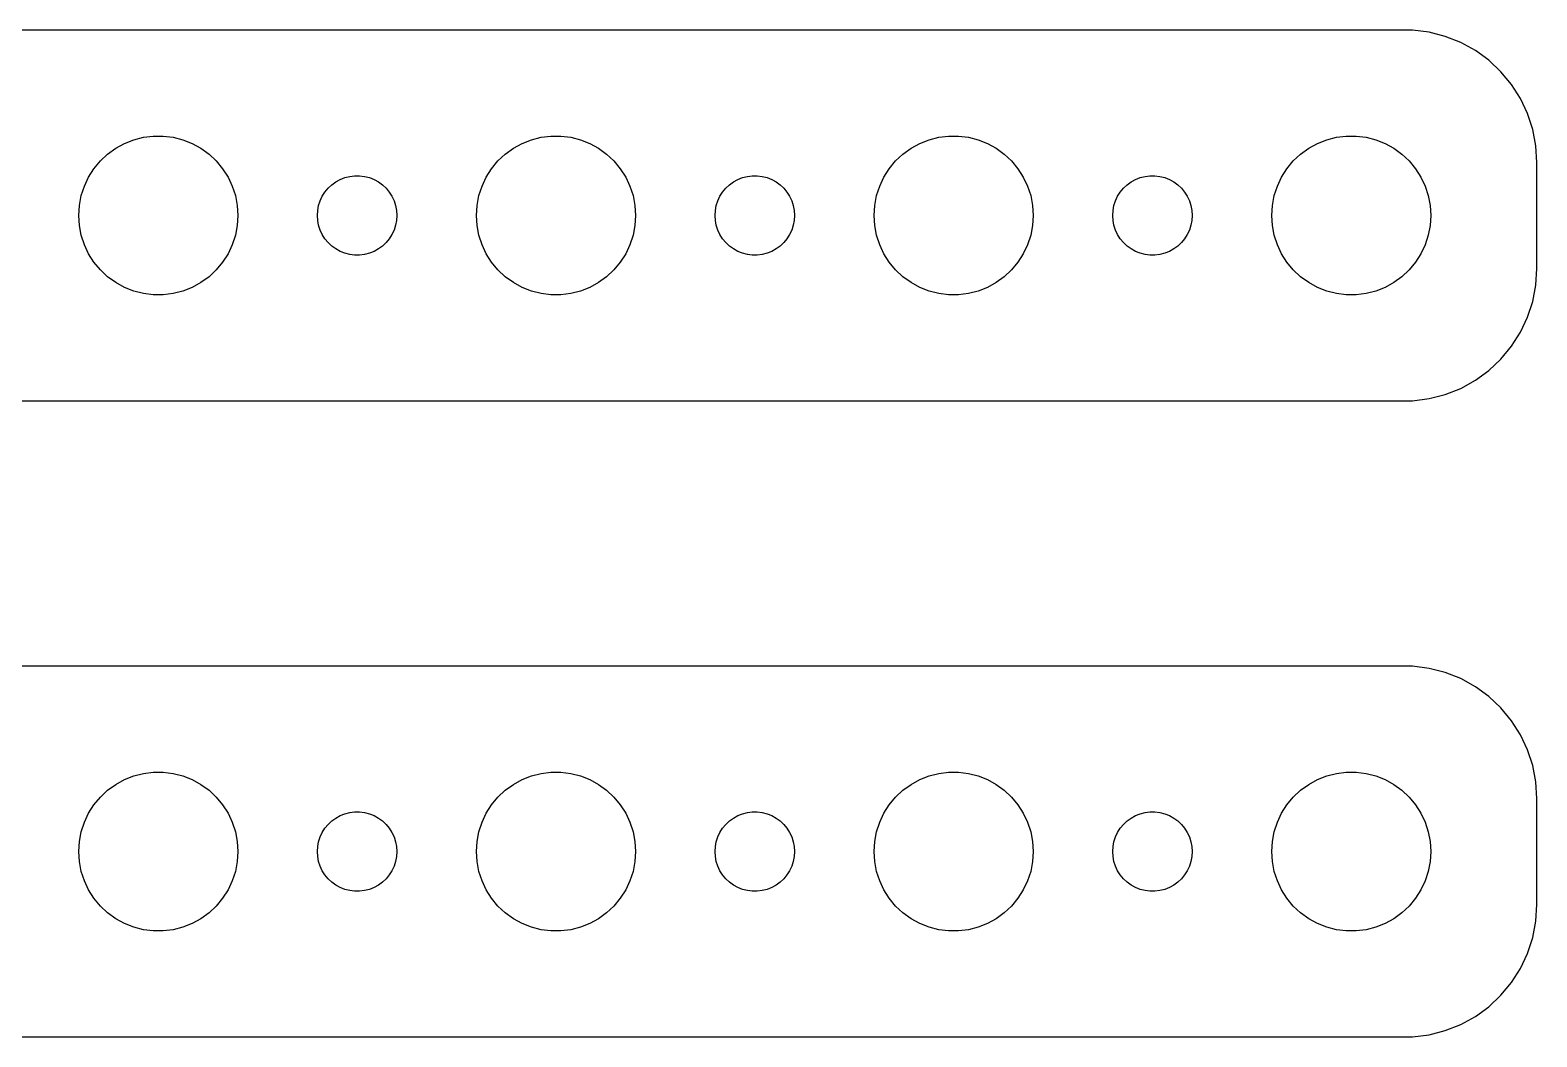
# Model space of a CAD drawing. Header units: metres. Extents: x -232 to 232, y 41 to 79.
# Drawn here: x 175.2 to 232, y 41 to 79 of the extents above; entities that cross this region are included whole.
import ezdxf

# ---------------------------------------------------------------- set-up
doc = ezdxf.new("R2010")
doc.units = ezdxf.units.M

msp = doc.modelspace()

# ---------------------------------------------------------------- linework, layer by layer
for p, q in [((227.314, 78.9901), (-227.314, 78.9901)), ((227.937, 78.9114), (227.314, 78.9901)), ((228.545, 78.7553), (227.937, 78.9114)), ((229.129, 78.5241), (228.545, 78.7553)), ((229.679, 78.2216), (229.129, 78.5241)), ((230.187, 77.8526), (229.679, 78.2216)), ((230.645, 77.4227), (230.187, 77.8526)), ((231.045, 76.9389), (230.645, 77.4227)), ((231.382, 76.4088), (231.045, 76.9389)), ((231.649, 75.8406), (231.382, 76.4088)), ((231.843, 75.2434), (231.649, 75.8406)), ((231.961, 74.6267), (231.843, 75.2434)), ((178.088, 74.3115), (178.393, 74.533)), ((178.393, 74.533), (178.723, 74.7145)), ((178.723, 74.7145), (179.073, 74.8532)), ((179.073, 74.8532), (179.438, 74.9469)), ((179.438, 74.9469), (179.812, 74.9941)), ((179.812, 74.9941), (180.188, 74.9941)), ((180.188, 74.9941), (180.562, 74.9469)), ((180.562, 74.9469), (180.927, 74.8532)), ((180.927, 74.8532), (181.277, 74.7145)), ((181.277, 74.7145), (181.607, 74.533)), ((181.607, 74.533), (181.912, 74.3115)), ((193.088, 74.3115), (193.393, 74.533)), ((193.393, 74.533), (193.723, 74.7145)), ((193.723, 74.7145), (194.073, 74.8532)), ((194.073, 74.8532), (194.438, 74.9469)), ((194.438, 74.9469), (194.812, 74.9941)), ((194.812, 74.9941), (195.188, 74.9941)), ((195.188, 74.9941), (195.562, 74.9469)), ((195.562, 74.9469), (195.927, 74.8532)), ((195.927, 74.8532), (196.277, 74.7145)), ((196.277, 74.7145), (196.607, 74.533)), ((196.607, 74.533), (196.912, 74.3115)), ((208.088, 74.3115), (208.393, 74.533)), ((208.393, 74.533), (208.723, 74.7145)), ((208.723, 74.7145), (209.073, 74.8532)), ((209.073, 74.8532), (209.438, 74.9469)), ((209.438, 74.9469), (209.812, 74.9941)), ((209.812, 74.9941), (210.188, 74.9941)), ((210.188, 74.9941), (210.562, 74.9469)), ((210.562, 74.9469), (210.927, 74.8532)), ((210.927, 74.8532), (211.277, 74.7145)), ((211.277, 74.7145), (211.607, 74.533)), ((211.607, 74.533), (211.912, 74.3115)), ((223.088, 74.3115), (223.393, 74.533)), ((223.393, 74.533), (223.723, 74.7145)), ((223.723, 74.7145), (224.073, 74.8532)), ((224.073, 74.8532), (224.438, 74.9469)), ((224.438, 74.9469), (224.812, 74.9941)), ((224.812, 74.9941), (225.188, 74.9941)), ((225.188, 74.9941), (225.562, 74.9469)), ((225.562, 74.9469), (225.927, 74.8532)), ((225.927, 74.8532), (226.277, 74.7145)), ((226.277, 74.7145), (226.607, 74.533)), ((226.607, 74.533), (226.912, 74.3115)), ((232, 74), (231.961, 74.6267)), ((177.573, 73.7634), (177.813, 74.0536)), ((177.813, 74.0536), (178.088, 74.3115)), ((181.912, 74.3115), (182.187, 74.0536)), ((182.187, 74.0536), (182.427, 73.7634)), ((192.573, 73.7634), (192.813, 74.0536)), ((192.813, 74.0536), (193.088, 74.3115)), ((196.912, 74.3115), (197.187, 74.0536)), ((197.187, 74.0536), (197.427, 73.7634)), ((207.573, 73.7634), (207.813, 74.0536)), ((207.813, 74.0536), (208.088, 74.3115)), ((211.912, 74.3115), (212.187, 74.0536)), ((212.187, 74.0536), (212.427, 73.7634)), ((222.573, 73.7634), (222.813, 74.0536)), ((222.813, 74.0536), (223.088, 74.3115)), ((226.912, 74.3115), (227.187, 74.0536)), ((227.187, 74.0536), (227.427, 73.7634)), ((232, 70), (232, 74)), ((177.211, 73.1044), (177.371, 73.4453)), ((177.371, 73.4453), (177.573, 73.7634)), ((182.427, 73.7634), (182.629, 73.4453)), ((182.629, 73.4453), (182.789, 73.1044)), ((186.696, 73.2665), (186.861, 73.3572)), ((186.861, 73.3572), (187.036, 73.4266)), ((187.036, 73.4266), (187.219, 73.4734)), ((187.219, 73.4734), (187.406, 73.497)), ((187.406, 73.497), (187.594, 73.497)), ((187.594, 73.497), (187.781, 73.4734)), ((187.781, 73.4734), (187.964, 73.4266)), ((187.964, 73.4266), (188.139, 73.3572)), ((188.139, 73.3572), (188.304, 73.2665)), ((192.211, 73.1044), (192.371, 73.4453)), ((192.371, 73.4453), (192.573, 73.7634)), ((197.427, 73.7634), (197.629, 73.4453)), ((197.629, 73.4453), (197.789, 73.1044)), ((201.696, 73.2665), (201.861, 73.3572)), ((201.861, 73.3572), (202.036, 73.4266)), ((202.036, 73.4266), (202.219, 73.4734)), ((202.219, 73.4734), (202.406, 73.497)), ((202.406, 73.497), (202.594, 73.497)), ((202.594, 73.497), (202.781, 73.4734)), ((202.781, 73.4734), (202.964, 73.4266)), ((202.964, 73.4266), (203.139, 73.3572)), ((203.139, 73.3572), (203.304, 73.2665)), ((207.211, 73.1044), (207.371, 73.4453)), ((207.371, 73.4453), (207.573, 73.7634)), ((212.427, 73.7634), (212.629, 73.4453)), ((212.629, 73.4453), (212.789, 73.1044)), ((216.696, 73.2665), (216.861, 73.3572)), ((216.861, 73.3572), (217.036, 73.4266)), ((217.036, 73.4266), (217.219, 73.4734)), ((217.219, 73.4734), (217.406, 73.497)), ((217.406, 73.497), (217.594, 73.497)), ((217.594, 73.497), (217.781, 73.4734)), ((217.781, 73.4734), (217.964, 73.4266)), ((217.964, 73.4266), (218.139, 73.3572)), ((218.139, 73.3572), (218.304, 73.2665)), ((222.211, 73.1044), (222.371, 73.4453)), ((222.371, 73.4453), (222.573, 73.7634)), ((227.427, 73.7634), (227.629, 73.4453)), ((227.629, 73.4453), (227.789, 73.1044)), ((177.094, 72.7461), (177.211, 73.1044)), ((182.789, 73.1044), (182.906, 72.7461)), ((186.186, 72.7226), (186.286, 72.8817)), ((186.286, 72.8817), (186.407, 73.0268)), ((186.407, 73.0268), (186.544, 73.1558)), ((186.544, 73.1558), (186.696, 73.2665)), ((188.304, 73.2665), (188.456, 73.1558)), ((188.456, 73.1558), (188.593, 73.0268)), ((188.593, 73.0268), (188.714, 72.8817)), ((188.714, 72.8817), (188.814, 72.7226)), ((192.094, 72.7461), (192.211, 73.1044)), ((197.789, 73.1044), (197.906, 72.7461)), ((201.186, 72.7226), (201.286, 72.8817)), ((201.286, 72.8817), (201.407, 73.0268)), ((201.407, 73.0268), (201.544, 73.1558)), ((201.544, 73.1558), (201.696, 73.2665)), ((203.304, 73.2665), (203.456, 73.1558)), ((203.456, 73.1558), (203.593, 73.0268)), ((203.593, 73.0268), (203.714, 72.8817)), ((203.714, 72.8817), (203.814, 72.7226)), ((207.094, 72.7461), (207.211, 73.1044)), ((212.789, 73.1044), (212.906, 72.7461)), ((216.186, 72.7226), (216.286, 72.8817)), ((216.286, 72.8817), (216.407, 73.0268)), ((216.407, 73.0268), (216.544, 73.1558)), ((216.544, 73.1558), (216.696, 73.2665)), ((218.304, 73.2665), (218.456, 73.1558)), ((218.456, 73.1558), (218.593, 73.0268)), ((218.593, 73.0268), (218.714, 72.8817)), ((218.714, 72.8817), (218.814, 72.7226)), ((222.094, 72.7461), (222.211, 73.1044)), ((227.789, 73.1044), (227.906, 72.7461)), ((177, 72), (177.024, 72.376)), ((177.024, 72.376), (177.094, 72.7461)), ((182.906, 72.7461), (182.976, 72.376)), ((182.976, 72.376), (183, 72)), ((186, 72), (186.012, 72.188)), ((186.012, 72.188), (186.047, 72.373)), ((186.047, 72.373), (186.105, 72.5522)), ((186.105, 72.5522), (186.186, 72.7226)), ((188.814, 72.7226), (188.895, 72.5522)), ((188.895, 72.5522), (188.953, 72.373)), ((188.953, 72.373), (188.988, 72.188)), ((188.988, 72.188), (189, 72)), ((192, 72), (192.024, 72.376)), ((192.024, 72.376), (192.094, 72.7461)), ((197.906, 72.7461), (197.976, 72.376)), ((197.976, 72.376), (198, 72)), ((201, 72), (201.012, 72.188)), ((201.012, 72.188), (201.047, 72.373)), ((201.047, 72.373), (201.105, 72.5522)), ((201.105, 72.5522), (201.186, 72.7226)), ((203.814, 72.7226), (203.895, 72.5522)), ((203.895, 72.5522), (203.953, 72.373)), ((203.953, 72.373), (203.988, 72.188)), ((203.988, 72.188), (204, 72)), ((207, 72), (207.024, 72.376)), ((207.024, 72.376), (207.094, 72.7461)), ((212.906, 72.7461), (212.976, 72.376)), ((212.976, 72.376), (213, 72)), ((216, 72), (216.012, 72.188)), ((216.012, 72.188), (216.047, 72.373)), ((216.047, 72.373), (216.105, 72.5522)), ((216.105, 72.5522), (216.186, 72.7226)), ((218.814, 72.7226), (218.895, 72.5522)), ((218.895, 72.5522), (218.953, 72.373)), ((218.953, 72.373), (218.988, 72.188)), ((218.988, 72.188), (219, 72)), ((222, 72), (222.024, 72.376)), ((222.024, 72.376), (222.094, 72.7461)), ((227.906, 72.7461), (227.976, 72.376)), ((227.976, 72.376), (228, 72)), ((177.024, 71.624), (177, 72)), ((177.094, 71.2539), (177.024, 71.624)), ((182.976, 71.624), (182.906, 71.2539)), ((183, 72), (182.976, 71.624)), ((186.012, 71.812), (186, 72)), ((186.047, 71.627), (186.012, 71.812)), ((186.105, 71.4478), (186.047, 71.627)), ((188.953, 71.627), (188.895, 71.4478)), ((188.988, 71.812), (188.953, 71.627)), ((189, 72), (188.988, 71.812)), ((192.024, 71.624), (192, 72)), ((192.094, 71.2539), (192.024, 71.624)), ((197.976, 71.624), (197.906, 71.2539)), ((198, 72), (197.976, 71.624)), ((201.012, 71.812), (201, 72)), ((201.047, 71.627), (201.012, 71.812)), ((201.105, 71.4478), (201.047, 71.627)), ((203.953, 71.627), (203.895, 71.4478)), ((203.988, 71.812), (203.953, 71.627)), ((204, 72), (203.988, 71.812)), ((207.024, 71.624), (207, 72)), ((207.094, 71.2539), (207.024, 71.624)), ((212.976, 71.624), (212.906, 71.2539)), ((213, 72), (212.976, 71.624)), ((216.012, 71.812), (216, 72)), ((216.047, 71.627), (216.012, 71.812)), ((216.105, 71.4478), (216.047, 71.627)), ((218.953, 71.627), (218.895, 71.4478)), ((218.988, 71.812), (218.953, 71.627)), ((219, 72), (218.988, 71.812)), ((222.024, 71.624), (222, 72)), ((222.094, 71.2539), (222.024, 71.624)), ((227.976, 71.624), (227.906, 71.2539)), ((228, 72), (227.976, 71.624)), ((177.211, 70.8956), (177.094, 71.2539)), ((182.906, 71.2539), (182.789, 70.8956)), ((186.186, 71.2774), (186.105, 71.4478)), ((186.286, 71.1183), (186.186, 71.2774)), ((186.407, 70.9732), (186.286, 71.1183)), ((188.714, 71.1183), (188.593, 70.9732)), ((188.814, 71.2774), (188.714, 71.1183)), ((188.895, 71.4478), (188.814, 71.2774)), ((192.211, 70.8956), (192.094, 71.2539)), ((197.906, 71.2539), (197.789, 70.8956)), ((201.186, 71.2774), (201.105, 71.4478)), ((201.286, 71.1183), (201.186, 71.2774)), ((201.407, 70.9732), (201.286, 71.1183)), ((203.714, 71.1183), (203.593, 70.9732)), ((203.814, 71.2774), (203.714, 71.1183)), ((203.895, 71.4478), (203.814, 71.2774)), ((207.211, 70.8956), (207.094, 71.2539)), ((212.906, 71.2539), (212.789, 70.8956)), ((216.186, 71.2774), (216.105, 71.4478)), ((216.286, 71.1183), (216.186, 71.2774)), ((216.407, 70.9732), (216.286, 71.1183)), ((218.714, 71.1183), (218.593, 70.9732)), ((218.814, 71.2774), (218.714, 71.1183)), ((218.895, 71.4478), (218.814, 71.2774)), ((222.211, 70.8956), (222.094, 71.2539)), ((227.906, 71.2539), (227.789, 70.8956)), ((177.371, 70.5547), (177.211, 70.8956)), ((177.573, 70.2366), (177.371, 70.5547)), ((182.629, 70.5547), (182.427, 70.2366)), ((182.789, 70.8956), (182.629, 70.5547)), ((186.544, 70.8442), (186.407, 70.9732)), ((186.696, 70.7335), (186.544, 70.8442)), ((186.861, 70.6428), (186.696, 70.7335)), ((187.036, 70.5734), (186.861, 70.6428)), ((187.219, 70.5266), (187.036, 70.5734)), ((187.406, 70.503), (187.219, 70.5266)), ((187.594, 70.503), (187.406, 70.503)), ((187.781, 70.5266), (187.594, 70.503)), ((187.964, 70.5734), (187.781, 70.5266)), ((188.139, 70.6428), (187.964, 70.5734)), ((188.304, 70.7335), (188.139, 70.6428)), ((188.456, 70.8442), (188.304, 70.7335)), ((188.593, 70.9732), (188.456, 70.8442)), ((192.371, 70.5547), (192.211, 70.8956)), ((192.573, 70.2366), (192.371, 70.5547)), ((197.629, 70.5547), (197.427, 70.2366)), ((197.789, 70.8956), (197.629, 70.5547)), ((201.544, 70.8442), (201.407, 70.9732)), ((201.696, 70.7335), (201.544, 70.8442)), ((201.861, 70.6428), (201.696, 70.7335)), ((202.036, 70.5734), (201.861, 70.6428)), ((202.219, 70.5266), (202.036, 70.5734)), ((202.406, 70.503), (202.219, 70.5266)), ((202.594, 70.503), (202.406, 70.503)), ((202.781, 70.5266), (202.594, 70.503)), ((202.964, 70.5734), (202.781, 70.5266)), ((203.139, 70.6428), (202.964, 70.5734)), ((203.304, 70.7335), (203.139, 70.6428)), ((203.456, 70.8442), (203.304, 70.7335)), ((203.593, 70.9732), (203.456, 70.8442)), ((207.371, 70.5547), (207.211, 70.8956)), ((207.573, 70.2366), (207.371, 70.5547)), ((212.629, 70.5547), (212.427, 70.2366)), ((212.789, 70.8956), (212.629, 70.5547)), ((216.544, 70.8442), (216.407, 70.9732)), ((216.696, 70.7335), (216.544, 70.8442)), ((216.861, 70.6428), (216.696, 70.7335)), ((217.036, 70.5734), (216.861, 70.6428)), ((217.219, 70.5266), (217.036, 70.5734)), ((217.406, 70.503), (217.219, 70.5266)), ((217.594, 70.503), (217.406, 70.503)), ((217.781, 70.5266), (217.594, 70.503)), ((217.964, 70.5734), (217.781, 70.5266)), ((218.139, 70.6428), (217.964, 70.5734)), ((218.304, 70.7335), (218.139, 70.6428)), ((218.456, 70.8442), (218.304, 70.7335)), ((218.593, 70.9732), (218.456, 70.8442)), ((222.371, 70.5547), (222.211, 70.8956)), ((222.573, 70.2366), (222.371, 70.5547)), ((227.629, 70.5547), (227.427, 70.2366)), ((227.789, 70.8956), (227.629, 70.5547)), ((177.813, 69.9464), (177.573, 70.2366)), ((178.088, 69.6885), (177.813, 69.9464)), ((182.187, 69.9464), (181.912, 69.6885)), ((182.427, 70.2366), (182.187, 69.9464)), ((192.813, 69.9464), (192.573, 70.2366)), ((193.088, 69.6885), (192.813, 69.9464)), ((197.187, 69.9464), (196.912, 69.6885)), ((197.427, 70.2366), (197.187, 69.9464)), ((207.813, 69.9464), (207.573, 70.2366)), ((208.088, 69.6885), (207.813, 69.9464)), ((212.187, 69.9464), (211.912, 69.6885)), ((212.427, 70.2366), (212.187, 69.9464)), ((222.813, 69.9464), (222.573, 70.2366)), ((223.088, 69.6885), (222.813, 69.9464)), ((227.187, 69.9464), (226.912, 69.6885)), ((227.427, 70.2366), (227.187, 69.9464)), ((231.961, 69.3733), (232, 70)), ((178.393, 69.467), (178.088, 69.6885)), ((178.723, 69.2855), (178.393, 69.467)), ((181.607, 69.467), (181.277, 69.2855)), ((181.912, 69.6885), (181.607, 69.467)), ((193.393, 69.467), (193.088, 69.6885)), ((193.723, 69.2855), (193.393, 69.467)), ((196.607, 69.467), (196.277, 69.2855)), ((196.912, 69.6885), (196.607, 69.467)), ((208.393, 69.467), (208.088, 69.6885)), ((208.723, 69.2855), (208.393, 69.467)), ((211.607, 69.467), (211.277, 69.2855)), ((211.912, 69.6885), (211.607, 69.467)), ((223.393, 69.467), (223.088, 69.6885)), ((223.723, 69.2855), (223.393, 69.467)), ((226.607, 69.467), (226.277, 69.2855)), ((226.912, 69.6885), (226.607, 69.467)), ((231.843, 68.7566), (231.961, 69.3733)), ((179.073, 69.1468), (178.723, 69.2855)), ((179.438, 69.0531), (179.073, 69.1468)), ((179.812, 69.0059), (179.438, 69.0531)), ((180.188, 69.0059), (179.812, 69.0059)), ((180.562, 69.0531), (180.188, 69.0059)), ((180.927, 69.1468), (180.562, 69.0531)), ((181.277, 69.2855), (180.927, 69.1468)), ((194.073, 69.1468), (193.723, 69.2855)), ((194.438, 69.0531), (194.073, 69.1468)), ((194.812, 69.0059), (194.438, 69.0531)), ((195.188, 69.0059), (194.812, 69.0059)), ((195.562, 69.0531), (195.188, 69.0059)), ((195.927, 69.1468), (195.562, 69.0531)), ((196.277, 69.2855), (195.927, 69.1468)), ((209.073, 69.1468), (208.723, 69.2855)), ((209.438, 69.0531), (209.073, 69.1468)), ((209.812, 69.0059), (209.438, 69.0531)), ((210.188, 69.0059), (209.812, 69.0059)), ((210.562, 69.0531), (210.188, 69.0059)), ((210.927, 69.1468), (210.562, 69.0531)), ((211.277, 69.2855), (210.927, 69.1468)), ((224.073, 69.1468), (223.723, 69.2855)), ((224.438, 69.0531), (224.073, 69.1468)), ((224.812, 69.0059), (224.438, 69.0531)), ((225.188, 69.0059), (224.812, 69.0059)), ((225.562, 69.0531), (225.188, 69.0059)), ((225.927, 69.1468), (225.562, 69.0531)), ((226.277, 69.2855), (225.927, 69.1468)), ((231.649, 68.1594), (231.843, 68.7566)), ((231.382, 67.5912), (231.649, 68.1594)), ((231.045, 67.0611), (231.382, 67.5912)), ((230.187, 66.1474), (230.645, 66.5773)), ((230.645, 66.5773), (231.045, 67.0611)), ((229.679, 65.7784), (230.187, 66.1474)), ((228.545, 65.2447), (229.129, 65.4759)), ((229.129, 65.4759), (229.679, 65.7784)), ((-227.314, 65.0099), (227.314, 65.0099)), ((227.314, 65.0099), (227.937, 65.0886)), ((227.937, 65.0886), (228.545, 65.2447)), ((227.314, 54.9901), (-227.314, 54.9901)), ((227.937, 54.9114), (227.314, 54.9901)), ((228.545, 54.7553), (227.937, 54.9114)), ((229.129, 54.5241), (228.545, 54.7553)), ((229.679, 54.2216), (229.129, 54.5241)), ((230.187, 53.8526), (229.679, 54.2216)), ((230.645, 53.4227), (230.187, 53.8526)), ((231.045, 52.9389), (230.645, 53.4227)), ((231.382, 52.4088), (231.045, 52.9389)), ((231.649, 51.8406), (231.382, 52.4088)), ((231.843, 51.2434), (231.649, 51.8406)), ((231.961, 50.6267), (231.843, 51.2434)), ((178.393, 50.533), (178.723, 50.7145)), ((178.723, 50.7145), (179.073, 50.8532)), ((179.073, 50.8532), (179.438, 50.9469)), ((179.438, 50.9469), (179.812, 50.9941)), ((179.812, 50.9941), (180.188, 50.9941)), ((180.188, 50.9941), (180.562, 50.9469)), ((180.562, 50.9469), (180.927, 50.8532)), ((180.927, 50.8532), (181.277, 50.7145)), ((181.277, 50.7145), (181.607, 50.533)), ((193.393, 50.533), (193.723, 50.7145)), ((193.723, 50.7145), (194.073, 50.8532)), ((194.073, 50.8532), (194.438, 50.9469)), ((194.438, 50.9469), (194.812, 50.9941)), ((194.812, 50.9941), (195.188, 50.9941)), ((195.188, 50.9941), (195.562, 50.9469)), ((195.562, 50.9469), (195.927, 50.8532)), ((195.927, 50.8532), (196.277, 50.7145)), ((196.277, 50.7145), (196.607, 50.533)), ((208.393, 50.533), (208.723, 50.7145)), ((208.723, 50.7145), (209.073, 50.8532)), ((209.073, 50.8532), (209.438, 50.9469)), ((209.438, 50.9469), (209.812, 50.9941)), ((209.812, 50.9941), (210.188, 50.9941)), ((210.188, 50.9941), (210.562, 50.9469)), ((210.562, 50.9469), (210.927, 50.8532)), ((210.927, 50.8532), (211.277, 50.7145)), ((211.277, 50.7145), (211.607, 50.533)), ((223.393, 50.533), (223.723, 50.7145)), ((223.723, 50.7145), (224.073, 50.8532)), ((224.073, 50.8532), (224.438, 50.9469)), ((224.438, 50.9469), (224.812, 50.9941)), ((224.812, 50.9941), (225.188, 50.9941)), ((225.188, 50.9941), (225.562, 50.9469)), ((225.562, 50.9469), (225.927, 50.8532)), ((225.927, 50.8532), (226.277, 50.7145)), ((226.277, 50.7145), (226.607, 50.533)), ((232, 50), (231.961, 50.6267)), ((177.573, 49.7634), (177.813, 50.0536)), ((177.813, 50.0536), (178.088, 50.3115)), ((178.088, 50.3115), (178.393, 50.533)), ((181.607, 50.533), (181.912, 50.3115)), ((181.912, 50.3115), (182.187, 50.0536)), ((182.187, 50.0536), (182.427, 49.7634)), ((192.573, 49.7634), (192.813, 50.0536)), ((192.813, 50.0536), (193.088, 50.3115)), ((193.088, 50.3115), (193.393, 50.533)), ((196.607, 50.533), (196.912, 50.3115)), ((196.912, 50.3115), (197.187, 50.0536)), ((197.187, 50.0536), (197.427, 49.7634)), ((207.573, 49.7634), (207.813, 50.0536)), ((207.813, 50.0536), (208.088, 50.3115)), ((208.088, 50.3115), (208.393, 50.533)), ((211.607, 50.533), (211.912, 50.3115)), ((211.912, 50.3115), (212.187, 50.0536)), ((212.187, 50.0536), (212.427, 49.7634)), ((222.573, 49.7634), (222.813, 50.0536)), ((222.813, 50.0536), (223.088, 50.3115)), ((223.088, 50.3115), (223.393, 50.533)), ((226.607, 50.533), (226.912, 50.3115)), ((226.912, 50.3115), (227.187, 50.0536)), ((227.187, 50.0536), (227.427, 49.7634)), ((177.371, 49.4453), (177.573, 49.7634)), ((182.427, 49.7634), (182.629, 49.4453)), ((187.036, 49.4266), (187.219, 49.4734)), ((187.219, 49.4734), (187.406, 49.497)), ((187.406, 49.497), (187.594, 49.497)), ((187.594, 49.497), (187.781, 49.4734)), ((187.781, 49.4734), (187.964, 49.4266)), ((192.371, 49.4453), (192.573, 49.7634)), ((197.427, 49.7634), (197.629, 49.4453)), ((202.036, 49.4266), (202.219, 49.4734)), ((202.219, 49.4734), (202.406, 49.497)), ((202.406, 49.497), (202.594, 49.497)), ((202.594, 49.497), (202.781, 49.4734)), ((202.781, 49.4734), (202.964, 49.4266)), ((207.371, 49.4453), (207.573, 49.7634)), ((212.427, 49.7634), (212.629, 49.4453)), ((217.036, 49.4266), (217.219, 49.4734)), ((217.219, 49.4734), (217.406, 49.497)), ((217.406, 49.497), (217.594, 49.497)), ((217.594, 49.497), (217.781, 49.4734)), ((217.781, 49.4734), (217.964, 49.4266)), ((222.371, 49.4453), (222.573, 49.7634)), ((227.427, 49.7634), (227.629, 49.4453)), ((232, 46), (232, 50)), ((177.094, 48.7461), (177.211, 49.1044)), ((177.211, 49.1044), (177.371, 49.4453)), ((182.629, 49.4453), (182.789, 49.1044)), ((182.789, 49.1044), (182.906, 48.7461)), ((186.186, 48.7226), (186.286, 48.8817)), ((186.286, 48.8817), (186.407, 49.0268)), ((186.407, 49.0268), (186.544, 49.1558)), ((186.544, 49.1558), (186.696, 49.2665)), ((186.696, 49.2665), (186.861, 49.3572)), ((186.861, 49.3572), (187.036, 49.4266)), ((187.964, 49.4266), (188.139, 49.3572)), ((188.139, 49.3572), (188.304, 49.2665)), ((188.304, 49.2665), (188.456, 49.1558)), ((188.456, 49.1558), (188.593, 49.0268)), ((188.593, 49.0268), (188.714, 48.8817)), ((188.714, 48.8817), (188.814, 48.7226)), ((192.094, 48.7461), (192.211, 49.1044)), ((192.211, 49.1044), (192.371, 49.4453)), ((197.629, 49.4453), (197.789, 49.1044)), ((197.789, 49.1044), (197.906, 48.7461)), ((201.186, 48.7226), (201.286, 48.8817)), ((201.286, 48.8817), (201.407, 49.0268)), ((201.407, 49.0268), (201.544, 49.1558)), ((201.544, 49.1558), (201.696, 49.2665)), ((201.696, 49.2665), (201.861, 49.3572)), ((201.861, 49.3572), (202.036, 49.4266)), ((202.964, 49.4266), (203.139, 49.3572)), ((203.139, 49.3572), (203.304, 49.2665)), ((203.304, 49.2665), (203.456, 49.1558)), ((203.456, 49.1558), (203.593, 49.0268)), ((203.593, 49.0268), (203.714, 48.8817)), ((203.714, 48.8817), (203.814, 48.7226)), ((207.094, 48.7461), (207.211, 49.1044)), ((207.211, 49.1044), (207.371, 49.4453)), ((212.629, 49.4453), (212.789, 49.1044)), ((212.789, 49.1044), (212.906, 48.7461)), ((216.186, 48.7226), (216.286, 48.8817)), ((216.286, 48.8817), (216.407, 49.0268)), ((216.407, 49.0268), (216.544, 49.1558)), ((216.544, 49.1558), (216.696, 49.2665)), ((216.696, 49.2665), (216.861, 49.3572)), ((216.861, 49.3572), (217.036, 49.4266)), ((217.964, 49.4266), (218.139, 49.3572)), ((218.139, 49.3572), (218.304, 49.2665)), ((218.304, 49.2665), (218.456, 49.1558)), ((218.456, 49.1558), (218.593, 49.0268)), ((218.593, 49.0268), (218.714, 48.8817)), ((218.714, 48.8817), (218.814, 48.7226)), ((222.094, 48.7461), (222.211, 49.1044)), ((222.211, 49.1044), (222.371, 49.4453)), ((227.629, 49.4453), (227.789, 49.1044)), ((227.789, 49.1044), (227.906, 48.7461)), ((177, 48), (177.024, 48.376)), ((177.024, 48.376), (177.094, 48.7461)), ((182.906, 48.7461), (182.976, 48.376)), ((182.976, 48.376), (183, 48)), ((186.012, 48.188), (186.047, 48.373)), ((186.047, 48.373), (186.105, 48.5522)), ((186.105, 48.5522), (186.186, 48.7226)), ((188.814, 48.7226), (188.895, 48.5522)), ((188.895, 48.5522), (188.953, 48.373)), ((188.953, 48.373), (188.988, 48.188)), ((192, 48), (192.024, 48.376)), ((192.024, 48.376), (192.094, 48.7461)), ((197.906, 48.7461), (197.976, 48.376)), ((197.976, 48.376), (198, 48)), ((201.012, 48.188), (201.047, 48.373)), ((201.047, 48.373), (201.105, 48.5522)), ((201.105, 48.5522), (201.186, 48.7226)), ((203.814, 48.7226), (203.895, 48.5522)), ((203.895, 48.5522), (203.953, 48.373)), ((203.953, 48.373), (203.988, 48.188)), ((207, 48), (207.024, 48.376)), ((207.024, 48.376), (207.094, 48.7461)), ((212.906, 48.7461), (212.976, 48.376)), ((212.976, 48.376), (213, 48)), ((216.012, 48.188), (216.047, 48.373)), ((216.047, 48.373), (216.105, 48.5522)), ((216.105, 48.5522), (216.186, 48.7226)), ((218.814, 48.7226), (218.895, 48.5522)), ((218.895, 48.5522), (218.953, 48.373)), ((218.953, 48.373), (218.988, 48.188)), ((222, 48), (222.024, 48.376)), ((222.024, 48.376), (222.094, 48.7461)), ((227.906, 48.7461), (227.976, 48.376)), ((227.976, 48.376), (228, 48)), ((177.024, 47.624), (177, 48)), ((183, 48), (182.976, 47.624)), ((186, 48), (186.012, 48.188)), ((186.012, 47.812), (186, 48)), ((186.047, 47.627), (186.012, 47.812)), ((188.988, 47.812), (188.953, 47.627)), ((188.988, 48.188), (189, 48)), ((189, 48), (188.988, 47.812)), ((192.024, 47.624), (192, 48)), ((198, 48), (197.976, 47.624)), ((201, 48), (201.012, 48.188)), ((201.012, 47.812), (201, 48)), ((201.047, 47.627), (201.012, 47.812)), ((203.988, 47.812), (203.953, 47.627)), ((203.988, 48.188), (204, 48)), ((204, 48), (203.988, 47.812)), ((207.024, 47.624), (207, 48)), ((213, 48), (212.976, 47.624)), ((216, 48), (216.012, 48.188)), ((216.012, 47.812), (216, 48)), ((216.047, 47.627), (216.012, 47.812)), ((218.988, 47.812), (218.953, 47.627)), ((218.988, 48.188), (219, 48)), ((219, 48), (218.988, 47.812)), ((222.024, 47.624), (222, 48)), ((228, 48), (227.976, 47.624)), ((177.094, 47.2539), (177.024, 47.624)), ((177.211, 46.8956), (177.094, 47.2539)), ((182.906, 47.2539), (182.789, 46.8956)), ((182.976, 47.624), (182.906, 47.2539)), ((186.105, 47.4478), (186.047, 47.627)), ((186.186, 47.2774), (186.105, 47.4478)), ((186.286, 47.1183), (186.186, 47.2774)), ((188.814, 47.2774), (188.714, 47.1183)), ((188.895, 47.4478), (188.814, 47.2774)), ((188.953, 47.627), (188.895, 47.4478)), ((192.094, 47.2539), (192.024, 47.624)), ((192.211, 46.8956), (192.094, 47.2539)), ((197.906, 47.2539), (197.789, 46.8956)), ((197.976, 47.624), (197.906, 47.2539)), ((201.105, 47.4478), (201.047, 47.627)), ((201.186, 47.2774), (201.105, 47.4478)), ((201.286, 47.1183), (201.186, 47.2774)), ((203.814, 47.2774), (203.714, 47.1183)), ((203.895, 47.4478), (203.814, 47.2774)), ((203.953, 47.627), (203.895, 47.4478)), ((207.094, 47.2539), (207.024, 47.624)), ((207.211, 46.8956), (207.094, 47.2539)), ((212.906, 47.2539), (212.789, 46.8956)), ((212.976, 47.624), (212.906, 47.2539)), ((216.105, 47.4478), (216.047, 47.627)), ((216.186, 47.2774), (216.105, 47.4478)), ((216.286, 47.1183), (216.186, 47.2774)), ((218.814, 47.2774), (218.714, 47.1183)), ((218.895, 47.4478), (218.814, 47.2774)), ((218.953, 47.627), (218.895, 47.4478)), ((222.094, 47.2539), (222.024, 47.624)), ((222.211, 46.8956), (222.094, 47.2539)), ((227.906, 47.2539), (227.789, 46.8956)), ((227.976, 47.624), (227.906, 47.2539)), ((177.371, 46.5547), (177.211, 46.8956)), ((182.789, 46.8956), (182.629, 46.5547)), ((186.407, 46.9732), (186.286, 47.1183)), ((186.544, 46.8442), (186.407, 46.9732)), ((186.696, 46.7335), (186.544, 46.8442)), ((186.861, 46.6428), (186.696, 46.7335)), ((187.036, 46.5734), (186.861, 46.6428)), ((188.139, 46.6428), (187.964, 46.5734)), ((188.304, 46.7335), (188.139, 46.6428)), ((188.456, 46.8442), (188.304, 46.7335)), ((188.593, 46.9732), (188.456, 46.8442)), ((188.714, 47.1183), (188.593, 46.9732)), ((192.371, 46.5547), (192.211, 46.8956)), ((197.789, 46.8956), (197.629, 46.5547)), ((201.407, 46.9732), (201.286, 47.1183)), ((201.544, 46.8442), (201.407, 46.9732)), ((201.696, 46.7335), (201.544, 46.8442)), ((201.861, 46.6428), (201.696, 46.7335)), ((202.036, 46.5734), (201.861, 46.6428)), ((203.139, 46.6428), (202.964, 46.5734)), ((203.304, 46.7335), (203.139, 46.6428)), ((203.456, 46.8442), (203.304, 46.7335)), ((203.593, 46.9732), (203.456, 46.8442)), ((203.714, 47.1183), (203.593, 46.9732)), ((207.371, 46.5547), (207.211, 46.8956)), ((212.789, 46.8956), (212.629, 46.5547)), ((216.407, 46.9732), (216.286, 47.1183)), ((216.544, 46.8442), (216.407, 46.9732)), ((216.696, 46.7335), (216.544, 46.8442)), ((216.861, 46.6428), (216.696, 46.7335)), ((217.036, 46.5734), (216.861, 46.6428)), ((218.139, 46.6428), (217.964, 46.5734)), ((218.304, 46.7335), (218.139, 46.6428)), ((218.456, 46.8442), (218.304, 46.7335)), ((218.593, 46.9732), (218.456, 46.8442)), ((218.714, 47.1183), (218.593, 46.9732)), ((222.371, 46.5547), (222.211, 46.8956)), ((227.789, 46.8956), (227.629, 46.5547)), ((177.573, 46.2366), (177.371, 46.5547)), ((177.813, 45.9464), (177.573, 46.2366)), ((182.427, 46.2366), (182.187, 45.9464)), ((182.629, 46.5547), (182.427, 46.2366)), ((187.219, 46.5266), (187.036, 46.5734)), ((187.406, 46.503), (187.219, 46.5266)), ((187.594, 46.503), (187.406, 46.503)), ((187.781, 46.5266), (187.594, 46.503)), ((187.964, 46.5734), (187.781, 46.5266)), ((192.573, 46.2366), (192.371, 46.5547)), ((192.813, 45.9464), (192.573, 46.2366)), ((197.427, 46.2366), (197.187, 45.9464)), ((197.629, 46.5547), (197.427, 46.2366)), ((202.219, 46.5266), (202.036, 46.5734)), ((202.406, 46.503), (202.219, 46.5266)), ((202.594, 46.503), (202.406, 46.503)), ((202.781, 46.5266), (202.594, 46.503)), ((202.964, 46.5734), (202.781, 46.5266)), ((207.573, 46.2366), (207.371, 46.5547)), ((207.813, 45.9464), (207.573, 46.2366)), ((212.427, 46.2366), (212.187, 45.9464)), ((212.629, 46.5547), (212.427, 46.2366)), ((217.219, 46.5266), (217.036, 46.5734)), ((217.406, 46.503), (217.219, 46.5266)), ((217.594, 46.503), (217.406, 46.503)), ((217.781, 46.5266), (217.594, 46.503)), ((217.964, 46.5734), (217.781, 46.5266)), ((222.573, 46.2366), (222.371, 46.5547)), ((222.813, 45.9464), (222.573, 46.2366)), ((227.427, 46.2366), (227.187, 45.9464)), ((227.629, 46.5547), (227.427, 46.2366)), ((178.088, 45.6885), (177.813, 45.9464)), ((178.393, 45.467), (178.088, 45.6885)), ((181.912, 45.6885), (181.607, 45.467)), ((182.187, 45.9464), (181.912, 45.6885)), ((193.088, 45.6885), (192.813, 45.9464)), ((193.393, 45.467), (193.088, 45.6885)), ((196.912, 45.6885), (196.607, 45.467)), ((197.187, 45.9464), (196.912, 45.6885)), ((208.088, 45.6885), (207.813, 45.9464)), ((208.393, 45.467), (208.088, 45.6885)), ((211.912, 45.6885), (211.607, 45.467)), ((212.187, 45.9464), (211.912, 45.6885)), ((223.088, 45.6885), (222.813, 45.9464)), ((223.393, 45.467), (223.088, 45.6885)), ((226.912, 45.6885), (226.607, 45.467)), ((227.187, 45.9464), (226.912, 45.6885)), ((231.961, 45.3733), (232, 46)), ((178.723, 45.2855), (178.393, 45.467)), ((179.073, 45.1468), (178.723, 45.2855)), ((179.438, 45.0531), (179.073, 45.1468)), ((179.812, 45.0059), (179.438, 45.0531)), ((180.188, 45.0059), (179.812, 45.0059)), ((180.562, 45.0531), (180.188, 45.0059)), ((180.927, 45.1468), (180.562, 45.0531)), ((181.277, 45.2855), (180.927, 45.1468)), ((181.607, 45.467), (181.277, 45.2855)), ((193.723, 45.2855), (193.393, 45.467)), ((194.073, 45.1468), (193.723, 45.2855)), ((194.438, 45.0531), (194.073, 45.1468)), ((194.812, 45.0059), (194.438, 45.0531)), ((195.188, 45.0059), (194.812, 45.0059)), ((195.562, 45.0531), (195.188, 45.0059)), ((195.927, 45.1468), (195.562, 45.0531)), ((196.277, 45.2855), (195.927, 45.1468)), ((196.607, 45.467), (196.277, 45.2855)), ((208.723, 45.2855), (208.393, 45.467)), ((209.073, 45.1468), (208.723, 45.2855)), ((209.438, 45.0531), (209.073, 45.1468)), ((209.812, 45.0059), (209.438, 45.0531)), ((210.188, 45.0059), (209.812, 45.0059)), ((210.562, 45.0531), (210.188, 45.0059)), ((210.927, 45.1468), (210.562, 45.0531)), ((211.277, 45.2855), (210.927, 45.1468)), ((211.607, 45.467), (211.277, 45.2855)), ((223.723, 45.2855), (223.393, 45.467)), ((224.073, 45.1468), (223.723, 45.2855)), ((224.438, 45.0531), (224.073, 45.1468)), ((224.812, 45.0059), (224.438, 45.0531)), ((225.188, 45.0059), (224.812, 45.0059)), ((225.562, 45.0531), (225.188, 45.0059)), ((225.927, 45.1468), (225.562, 45.0531)), ((226.277, 45.2855), (225.927, 45.1468)), ((226.607, 45.467), (226.277, 45.2855)), ((231.843, 44.7566), (231.961, 45.3733)), ((231.649, 44.1594), (231.843, 44.7566)), ((231.382, 43.5912), (231.649, 44.1594)), ((231.045, 43.0611), (231.382, 43.5912)), ((230.645, 42.5773), (231.045, 43.0611)), ((229.679, 41.7784), (230.187, 42.1474)), ((230.187, 42.1474), (230.645, 42.5773)), ((229.129, 41.4759), (229.679, 41.7784)), ((-227.314, 41.0099), (227.314, 41.0099)), ((227.314, 41.0099), (227.937, 41.0886)), ((227.937, 41.0886), (228.545, 41.2447)), ((228.545, 41.2447), (229.129, 41.4759))]:
    msp.add_line(p, q)

doc.saveas('drawing.dxf')
